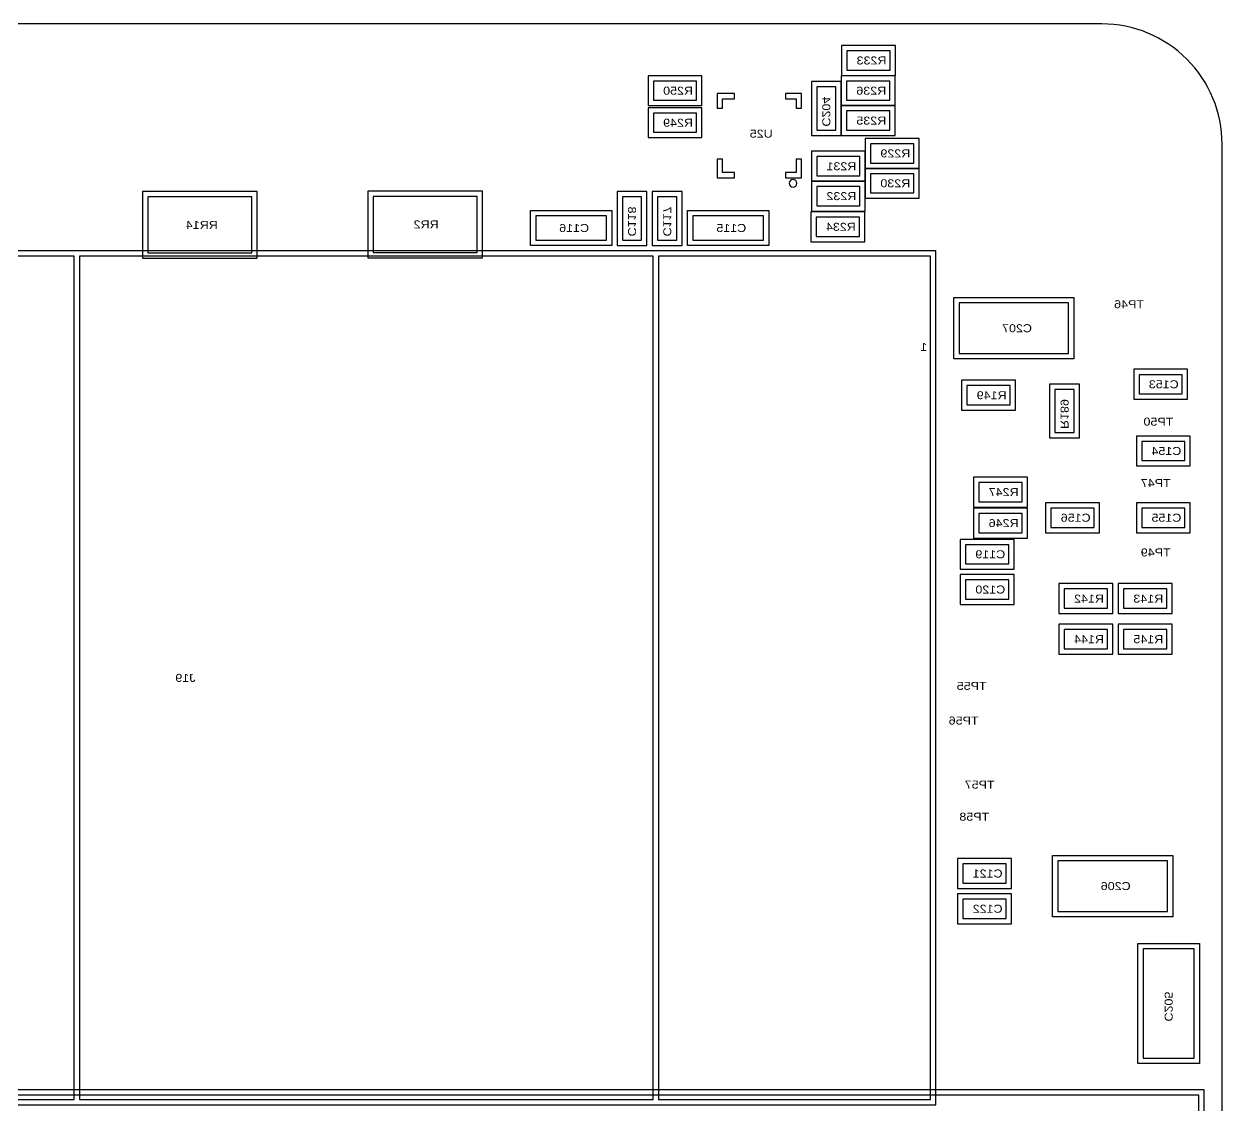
# Model space of a CAD drawing. Extents: x -90 to 0, y 0 to 90.
# Drawn here: x -44.9 to 0, y 49.5 to 90 of the extents above; entities that cross this region are included whole.
import ezdxf

# ---------------------------------------------------------------- set-up
doc = ezdxf.new("R2010")
doc.units = 0
for name, color, linetype in [('BOARD', 85, 'CONTINUOUS'), ('COMPONENTI', 12, 'CONTINUOUS'), ('REFERENCE', 142, 'CONTINUOUS')]:
    doc.layers.add(name, color=color, linetype=linetype)

msp = doc.modelspace()

# ---------------------------------------------------------------- linework, layer by layer
at = {"layer": 'BOARD'}
msp.add_lwpolyline([(-85.5, 0), (-4.5, 0, 0.414214), (0, 4.5), (0, 85.5, 0.414214), (-4.5, 90), (-85.5, 90, 0.414214), (-90, 85.5), (-90, 4.5, 0.414214)], format="xyb", close=True, dxfattribs=at)
at = {"layer": 'COMPONENTI'}
for points in [[(-12.24, 88.0728), (-12.24, 89.1928), (-14.26, 89.1928), (-14.26, 88.0728)], [(-14.06, 88.2728), (-12.44, 88.2728), (-12.44, 88.9928), (-14.06, 88.9928)], [(-21.51, 88.06), (-21.51, 86.94), (-19.49, 86.94), (-19.49, 88.06)], [(-14.27, 88.06), (-14.27, 86.94), (-12.25, 86.94), (-12.25, 88.06)], [(-19.69, 87.86), (-21.31, 87.86), (-21.31, 87.14), (-19.69, 87.14)], [(-15.39, 85.82), (-14.27, 85.82), (-14.27, 87.84), (-15.39, 87.84)], [(-15.19, 87.64), (-15.19, 86.02), (-14.47, 86.02), (-14.47, 87.64)], [(-12.45, 87.86), (-14.07, 87.86), (-14.07, 87.14), (-12.45, 87.14)], [(-18.915, 87.39), (-18.915, 86.84), (-18.715, 86.84), (-18.715, 87.19), (-18.265, 87.19), (-18.265, 87.39)], [(-16.365, 87.39), (-16.365, 87.19), (-15.965, 87.19), (-15.965, 86.84), (-15.765, 86.84), (-15.765, 87.39)], [(-19.49, 85.74), (-19.49, 86.86), (-21.51, 86.86), (-21.51, 85.74)], [(-21.31, 85.94), (-19.69, 85.94), (-19.69, 86.66), (-21.31, 86.66)], [(-14.27, 86.94), (-14.27, 85.82), (-12.25, 85.82), (-12.25, 86.94)], [(-12.45, 86.74), (-14.07, 86.74), (-14.07, 86.02), (-12.45, 86.02)], [(-11.35, 84.59), (-11.35, 85.71), (-13.37, 85.71), (-13.37, 84.59)], [(-13.17, 84.79), (-11.55, 84.79), (-11.55, 85.51), (-13.17, 85.51)], [(-18.915, 84.94), (-18.915, 84.24), (-18.265, 84.24), (-18.265, 84.44), (-18.715, 84.44), (-18.715, 84.94)], [(-15.965, 84.94), (-15.965, 84.44), (-16.365, 84.44), (-16.365, 84.24), (-15.765, 84.24), (-15.765, 84.94)], [(-13.37, 84.11), (-13.37, 85.23), (-15.39, 85.23), (-15.39, 84.11)], [(-15.19, 84.31), (-13.57, 84.31), (-13.57, 85.03), (-15.19, 85.03)], [(-13.37, 84.59), (-13.37, 83.47), (-11.35, 83.47), (-11.35, 84.59)], [(-13.37, 82.99), (-13.37, 84.11), (-15.39, 84.11), (-15.39, 82.99)], [(-11.55, 84.39), (-13.17, 84.39), (-13.17, 83.67), (-11.55, 83.67)], [(-36.16, 81.22), (-36.16, 83.72), (-40.46, 83.72), (-40.46, 81.22)], [(-40.26, 81.42), (-36.36, 81.42), (-36.36, 83.52), (-40.26, 83.52)], [(-27.71, 81.24), (-27.71, 83.74), (-32.01, 83.74), (-32.01, 81.24)], [(-31.81, 81.44), (-27.91, 81.44), (-27.91, 83.54), (-31.81, 83.54)], [(-22.67, 81.705), (-21.55, 81.705), (-21.55, 83.725), (-22.67, 83.725)], [(-22.47, 83.525), (-22.47, 81.905), (-21.75, 81.905), (-21.75, 83.525)], [(-21.35, 81.705), (-20.23, 81.705), (-20.23, 83.725), (-21.35, 83.725)], [(-21.15, 83.525), (-21.15, 81.905), (-20.43, 81.905), (-20.43, 83.525)], [(-15.19, 83.19), (-13.57, 83.19), (-13.57, 83.91), (-15.19, 83.91)], [(-25.92, 81.705), (-25.92, 83.005), (-22.87, 83.005), (-22.87, 81.705)], [(-23.07, 82.805), (-25.72, 82.805), (-25.72, 81.905), (-23.07, 81.905)], [(-16.98, 83.005), (-16.98, 81.705), (-20.03, 81.705), (-20.03, 83.005)], [(-19.83, 81.905), (-17.18, 81.905), (-17.18, 82.805), (-19.83, 82.805)], [(-15.41, 82.96), (-15.41, 81.84), (-13.39, 81.84), (-13.39, 82.96)], [(-13.59, 82.76), (-15.21, 82.76), (-15.21, 82.04), (-13.59, 82.04)], [(-10.72, 81.5), (-67.22, 81.5), (-67.22, 49.5), (-10.72, 49.5)], [(-43.02, 49.7), (-43.02, 81.3), (-67.02, 81.3), (-67.02, 49.7)], [(-21.32, 49.7), (-21.32, 81.3), (-42.82, 81.3), (-42.82, 49.7)], [(-10.92, 49.7), (-10.92, 81.3), (-21.12, 81.3), (-21.12, 49.7)], [(-5.55, 79.75), (-5.55, 77.45), (-10.05, 77.45), (-10.05, 79.75)], [(-9.85, 77.65), (-5.75, 77.65), (-5.75, 79.55), (-9.85, 79.55)], [(-3.31, 77.06), (-3.31, 75.94), (-1.29, 75.94), (-1.29, 77.06)], [(-1.49, 76.86), (-3.11, 76.86), (-3.11, 76.14), (-1.49, 76.14)], [(-7.74, 75.53), (-7.74, 76.65), (-9.76, 76.65), (-9.76, 75.53)], [(-9.56, 75.73), (-7.94, 75.73), (-7.94, 76.45), (-9.56, 76.45)], [(-6.46, 74.49), (-5.34, 74.49), (-5.34, 76.51), (-6.46, 76.51)], [(-6.26, 76.31), (-6.26, 74.69), (-5.54, 74.69), (-5.54, 76.31)], [(-3.21, 74.56), (-3.21, 73.44), (-1.19, 73.44), (-1.19, 74.56)], [(-1.39, 74.36), (-3.01, 74.36), (-3.01, 73.64), (-1.39, 73.64)], [(-7.29, 71.9), (-7.29, 73.02), (-9.31, 73.02), (-9.31, 71.9)], [(-9.11, 72.1), (-7.49, 72.1), (-7.49, 72.82), (-9.11, 72.82)], [(-9.31, 71.86), (-9.31, 70.74), (-7.29, 70.74), (-7.29, 71.86)], [(-6.61, 72.06), (-6.61, 70.94), (-4.59, 70.94), (-4.59, 72.06)], [(-4.79, 71.86), (-6.41, 71.86), (-6.41, 71.14), (-4.79, 71.14)], [(-3.21, 72.06), (-3.21, 70.94), (-1.19, 70.94), (-1.19, 72.06)], [(-1.39, 71.86), (-3.01, 71.86), (-3.01, 71.14), (-1.39, 71.14)], [(-7.49, 71.66), (-9.11, 71.66), (-9.11, 70.94), (-7.49, 70.94)], [(-9.81, 70.69), (-9.81, 69.57), (-7.79, 69.57), (-7.79, 70.69)], [(-7.99, 70.49), (-9.61, 70.49), (-9.61, 69.77), (-7.99, 69.77)], [(-9.81, 69.37), (-9.81, 68.25), (-7.79, 68.25), (-7.79, 69.37)], [(-7.99, 69.17), (-9.61, 69.17), (-9.61, 68.45), (-7.99, 68.45)], [(-6.11, 69.03), (-6.11, 67.91), (-4.09, 67.91), (-4.09, 69.03)], [(-4.29, 68.83), (-5.91, 68.83), (-5.91, 68.11), (-4.29, 68.11)], [(-3.89, 69.03), (-3.89, 67.91), (-1.87, 67.91), (-1.87, 69.03)], [(-2.07, 68.83), (-3.69, 68.83), (-3.69, 68.11), (-2.07, 68.11)], [(-6.11, 67.51), (-6.11, 66.39), (-4.09, 66.39), (-4.09, 67.51)], [(-3.89, 67.51), (-3.89, 66.39), (-1.87, 66.39), (-1.87, 67.51)], [(-4.29, 67.31), (-5.91, 67.31), (-5.91, 66.59), (-4.29, 66.59)], [(-2.07, 67.31), (-3.69, 67.31), (-3.69, 66.59), (-2.07, 66.59)], [(-1.85, 58.85), (-1.85, 56.55), (-6.35, 56.55), (-6.35, 58.85)], [(-7.89, 57.61), (-7.89, 58.73), (-9.91, 58.73), (-9.91, 57.61)], [(-9.71, 57.81), (-8.09, 57.81), (-8.09, 58.53), (-9.71, 58.53)], [(-6.15, 56.75), (-2.05, 56.75), (-2.05, 58.65), (-6.15, 58.65)], [(-7.89, 56.29), (-7.89, 57.41), (-9.91, 57.41), (-9.91, 56.29)], [(-9.71, 56.49), (-8.09, 56.49), (-8.09, 57.21), (-9.71, 57.21)], [(-0.85, 51.05), (-3.15, 51.05), (-3.15, 55.55), (-0.85, 55.55)], [(-2.95, 55.35), (-2.95, 51.25), (-1.05, 51.25), (-1.05, 55.35)], [(-0.67, 12.66), (-0.67, 50.06), (-76.07, 50.06), (-76.07, 12.66)], [(-75.87, 43.86), (-0.87, 43.86), (-0.87, 49.86), (-75.87, 49.86)]]:
    msp.add_lwpolyline(points, close=True, dxfattribs=at)
msp.add_lwpolyline([(-15.9315, 84.0289, 1), (-16.2169, 84.0289, 1)], format="xyb", close=True, dxfattribs=at)

# ---------------------------------------------------------------- texts
at = {"layer": 'COMPONENTI', "text_generation_flag": 2, "width": 1.166667}
msp.add_text('1', height=0.3, dxfattribs=at).set_placement((-11.05, 77.75))
at = {"layer": 'REFERENCE', "text_generation_flag": 2, "width": 1.166667}
for s, p in [('R233', (-12.575, 88.4828)), ('R250', (-19.825, 87.35)), ('R236', (-12.585, 87.35)), ('R249', (-19.825, 86.15)), ('R235', (-12.585, 86.23)), ('U25', (-16.84, 85.74)), ('R229', (-11.685, 85)), ('R231', (-13.705, 84.52)), ('R230', (-11.685, 83.88)), ('R232', (-13.705, 83.4)), ('RR14', (-37.635, 82.32)), ('RR2', (-29.36, 82.34)), ('C116', (-23.72, 82.205)), ('C115', (-17.83, 82.205)), ('R234', (-13.725, 82.25)), ('TP46', (-2.925, 79.35)), ('C207', (-7.125, 78.45)), ('C153', (-1.625, 76.35)), ('R149', (-8.075, 75.94)), ('TP50', (-1.825, 74.95)), ('C154', (-1.525, 73.85)), ('TP47', (-1.925, 72.65)), ('R247', (-7.625, 72.31)), ('R246', (-7.625, 71.15)), ('C156', (-4.925, 71.35)), ('C155', (-1.525, 71.35)), ('C119', (-8.125, 69.98)), ('TP49', (-1.925, 70.05)), ('C120', (-8.125, 68.66)), ('R142', (-4.425, 68.32)), ('R143', (-2.205, 68.32)), ('R144', (-4.425, 66.8)), ('R145', (-2.205, 66.8)), ('J19', (-38.47, 65.35)), ('TP55', (-8.825, 65.05)), ('TP56', (-9.125, 63.75)), ('TP57', (-8.525, 61.35)), ('TP58', (-8.725, 60.15)), ('C121', (-8.225, 58.02)), ('C206', (-3.425, 57.55)), ('C122', (-8.225, 56.7))]:
    msp.add_text(s, height=0.3, dxfattribs=at).set_placement(p)
for s, p in [('C204', (-14.98, 86.155)), ('C118', (-22.26, 82.04)), ('C117', (-20.94, 82.04)), ('R189', (-6.05, 74.825)), ('C205', (-2.15, 52.625))]:
    msp.add_text(s, height=0.3, rotation=270, dxfattribs=at).set_placement(p)

doc.saveas('drawing.dxf')
